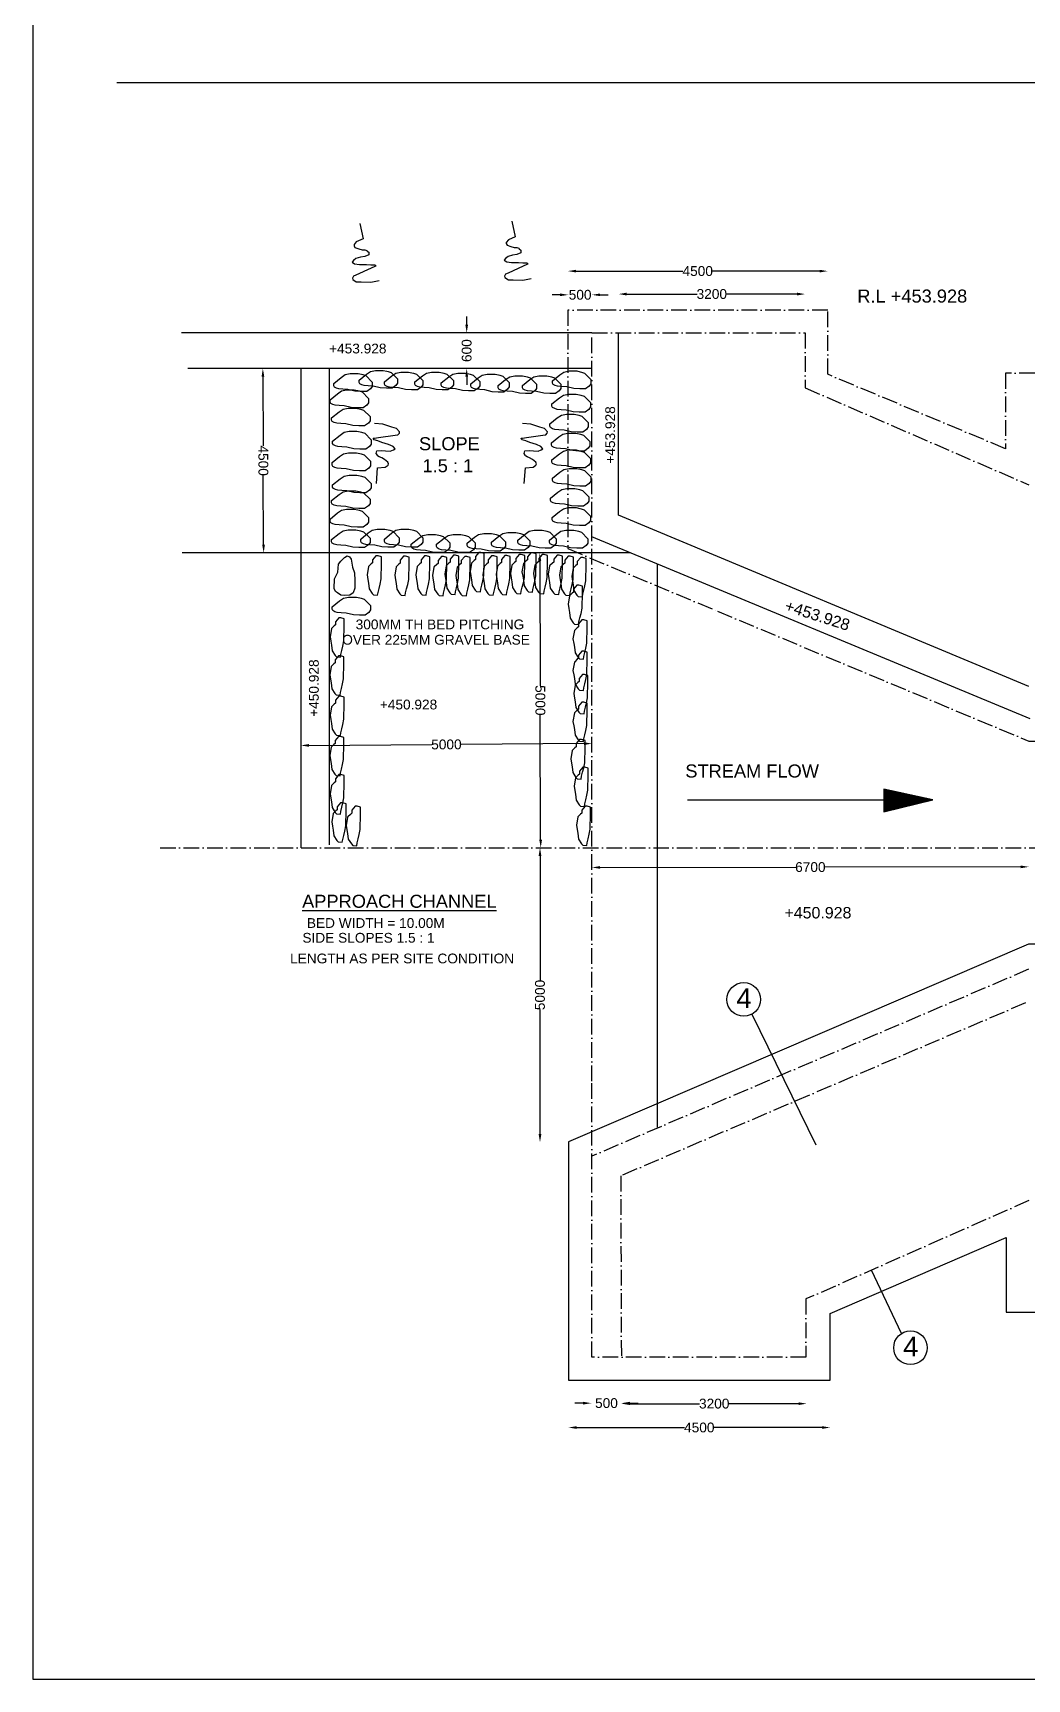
# Model space of a CAD drawing. Header units: millimetres. Extents: x 1841 to 73533, y 5611 to 49253.
# Drawn here: x 1841 to 17083, y 5611 to 30846 of the extents above; entities that cross this region are included whole.
import ezdxf

# ---------------------------------------------------------------- set-up
doc = ezdxf.new("R2010")
doc.units = ezdxf.units.MM
doc.header["$MEASUREMENT"] = 0
doc.linetypes.add('ACAD_ISO10W100', pattern=[18, 12, -3, 0, -3])
for name, color, linetype in [('DIMENSION', 7, 'Continuous'), ('DRAWING', 7, 'Continuous'), ('TEXT', 7, 'Continuous')]:
    doc.layers.add(name, color=color, linetype=linetype)
doc.styles.get("Standard").update_dxf_attribs({"font": 'arial.ttf'})
doc.dimstyles.get("Standard").update_dxf_attribs({"dimtxt": 150, "dimasz": 125, "dimexe": 0.18, "dimexo": 0.0625, "dimgap": 0.09, "dimtad": 0, "dimdec": 0, "dimzin": 0, "dimdsep": 46, "dimtxsty": 'Standard', "dimcen": 0.09, "dimse1": 1, "dimse2": 1, "dimadec": 0, "dimazin": 0, "dimtfac": 1, "dimtdec": 0, "dimtofl": 0, "dimtmove": 0, "dimatfit": 3, "dimfxl": 1, "dimtolj": 1, "dimtzin": 0, "dimarcsym": 0})

# ---------------------------------------------------------------- blocks, each defined once
blk = doc.blocks.new('*D46')
at = {"layer": 'Defpoints', "color": 0, "transparency": 16777216}
for p in [(5366, 25702), (5368, 25702), (5379, 22876)]:
    blk.add_point(p, dxfattribs=at)
at = {"layer": 'DIMENSION', "color": 0, "lineweight": -2, "transparency": 16777216}
for p, q in [((5367, 25577), (5371, 24516)), ((5377, 23001), (5373, 24062))]:
    blk.add_line(p, q, dxfattribs=at)
at = {"layer": 'DIMENSION', "color": 0, "transparency": 16777216}
for points in [[(5388, 25577), (5346, 25577), (5366, 25702)], [(5398, 23001), (5356, 23001), (5378, 22876)]]:
    blk.add_solid(points, dxfattribs=at)
at = {"layer": 'DIMENSION', "color": 0, "transparency": 16777216, "insert": (5372, 24289), "char_height": 150, "attachment_point": 5, "rotation": 270.2302}
blk.add_mtext('\\A1;4500', dxfattribs=at)
blk = doc.blocks.new('*D47')
at = {"layer": 'Defpoints', "color": 0, "transparency": 16777216}
for p in [(8468, 26249), (8491, 26249), (8468, 25702)]:
    blk.add_point(p, dxfattribs=at)
at = {"layer": 'DIMENSION', "color": 0, "lineweight": -2, "transparency": 16777216}
for p, q in [((8491, 26374), (8491, 26499)), ((8491, 25577), (8491, 25452))]:
    blk.add_line(p, q, dxfattribs=at)
at = {"layer": 'DIMENSION', "color": 0, "transparency": 16777216}
for points in [[(8470, 26374), (8512, 26374), (8491, 26249)], [(8470, 25577), (8512, 25577), (8491, 25702)]]:
    blk.add_solid(points, dxfattribs=at)
at = {"layer": 'DIMENSION', "color": 0, "transparency": 16777216, "insert": (8491, 25976), "char_height": 150, "attachment_point": 5, "rotation": 90}
blk.add_mtext('\\A1;600', dxfattribs=at)
blk = doc.blocks.new('*D48')
at = {"layer": 'Defpoints', "color": 0, "transparency": 16777216}
for p in [(10049, 26831), (10049, 26249), (10412, 26249)]:
    blk.add_point(p, dxfattribs=at)
at = {"layer": 'DIMENSION', "color": 0, "lineweight": -2, "transparency": 16777216}
for p, q in [((9924, 26831), (9799, 26831)), ((10537, 26831), (10662, 26831))]:
    blk.add_line(p, q, dxfattribs=at)
at = {"layer": 'DIMENSION', "color": 0, "transparency": 16777216}
for points in [[(9924, 26852), (9924, 26811), (10049, 26831)], [(10537, 26852), (10537, 26811), (10412, 26831)]]:
    blk.add_solid(points, dxfattribs=at)
at = {"layer": 'DIMENSION', "color": 0, "transparency": 16777216, "insert": (10230, 26831), "char_height": 150, "attachment_point": 5}
blk.add_mtext('\\A1;500', dxfattribs=at)
blk = doc.blocks.new('*D49')
at = {"layer": 'Defpoints', "color": 0, "transparency": 16777216}
for p in [(13680, 26843), (10819, 26249), (13680, 26249)]:
    blk.add_point(p, dxfattribs=at)
at = {"layer": 'DIMENSION', "color": 0, "lineweight": -2, "transparency": 16777216}
for p, q in [((10944, 26843), (12025, 26843)), ((13555, 26843), (12473, 26843))]:
    blk.add_line(p, q, dxfattribs=at)
at = {"layer": 'DIMENSION', "color": 0, "transparency": 16777216}
for points in [[(10944, 26864), (10944, 26822), (10819, 26843)], [(13555, 26864), (13555, 26822), (13680, 26843)]]:
    blk.add_solid(points, dxfattribs=at)
at = {"layer": 'DIMENSION', "color": 0, "transparency": 16777216, "insert": (12249, 26843), "char_height": 150, "attachment_point": 5}
blk.add_mtext('\\A1;3200', dxfattribs=at)
blk = doc.blocks.new('*D50')
at = {"layer": 'Defpoints', "color": 0, "transparency": 16777216}
for p in [(14026, 27195), (10041, 26595), (14026, 26595)]:
    blk.add_point(p, dxfattribs=at)
at = {"layer": 'DIMENSION', "color": 0, "lineweight": -2, "transparency": 16777216}
for p, q in [((10166, 27195), (11806, 27195)), ((13901, 27195), (12260, 27195))]:
    blk.add_line(p, q, dxfattribs=at)
at = {"layer": 'DIMENSION', "color": 0, "transparency": 16777216}
for points in [[(10166, 27215), (10166, 27174), (10041, 27195)], [(13901, 27215), (13901, 27174), (14026, 27195)]]:
    blk.add_solid(points, dxfattribs=at)
at = {"layer": 'DIMENSION', "color": 0, "transparency": 16777216, "insert": (12033, 27195), "char_height": 150, "attachment_point": 5}
blk.add_mtext('\\A1;4500', dxfattribs=at)
blk = doc.blocks.new('*D51')
at = {"layer": 'Defpoints', "color": 0, "transparency": 16777216}
for p in [(5948, 19963), (10412, 19992), (10412, 19952)]:
    blk.add_point(p, dxfattribs=at)
at = {"layer": 'DIMENSION', "color": 0, "lineweight": -2, "transparency": 16777216}
for p, q in [((6073, 19924), (7956, 19936)), ((10287, 19951), (8404, 19939))]:
    blk.add_line(p, q, dxfattribs=at)
at = {"layer": 'DIMENSION', "color": 0, "transparency": 16777216}
for points in [[(6073, 19945), (6073, 19903), (5948, 19923)], [(10287, 19972), (10287, 19930), (10412, 19952)]]:
    blk.add_solid(points, dxfattribs=at)
at = {"layer": 'DIMENSION', "color": 0, "transparency": 16777216, "insert": (8180, 19938), "char_height": 150, "attachment_point": 5, "rotation": 0.3695}
blk.add_mtext('\\A1;5000', dxfattribs=at)
blk = doc.blocks.new('*D52')
at = {"layer": 'Defpoints', "color": 0, "transparency": 16777216}
for p in [(9602, 22876), (9612, 22876), (9615, 18354)]:
    blk.add_point(p, dxfattribs=at)
at = {"layer": 'DIMENSION', "color": 0, "lineweight": -2, "transparency": 16777216}
for p, q in [((9613, 22751), (9618, 20839)), ((9625, 18479), (9620, 20391))]:
    blk.add_line(p, q, dxfattribs=at)
at = {"layer": 'DIMENSION', "color": 0, "transparency": 16777216}
for points in [[(9634, 22751), (9592, 22751), (9612, 22876)], [(9646, 18479), (9604, 18479), (9626, 18354)]]:
    blk.add_solid(points, dxfattribs=at)
at = {"layer": 'DIMENSION', "color": 0, "transparency": 16777216, "insert": (9619, 20615), "char_height": 150, "attachment_point": 5, "rotation": 270.1684}
blk.add_mtext('\\A1;5000', dxfattribs=at)
blk = doc.blocks.new('*D53')
at = {"layer": 'Defpoints', "color": 0, "transparency": 16777216}
for p in [(9626, 18354), (9615, 13841), (9626, 13841)]:
    blk.add_point(p, dxfattribs=at)
at = {"layer": 'DIMENSION', "color": 0, "lineweight": -2, "transparency": 16777216}
for p, q in [((9615, 18229), (9615, 16322)), ((9615, 13966), (9615, 15874))]:
    blk.add_line(p, q, dxfattribs=at)
at = {"layer": 'DIMENSION', "color": 0, "transparency": 16777216}
for points in [[(9594, 18229), (9636, 18229), (9615, 18354)], [(9594, 13966), (9636, 13966), (9615, 13841)]]:
    blk.add_solid(points, dxfattribs=at)
at = {"layer": 'DIMENSION', "color": 0, "transparency": 16777216, "insert": (9615, 16098), "char_height": 150, "attachment_point": 5, "rotation": 90}
blk.add_mtext('\\A1;5000', dxfattribs=at)
blk = doc.blocks.new('*D54')
at = {"layer": 'Defpoints', "color": 0, "transparency": 16777216}
for p in [(10412, 18053), (17108, 18062), (17108, 18062)]:
    blk.add_point(p, dxfattribs=at)
at = {"layer": 'DIMENSION', "color": 0, "lineweight": -2, "transparency": 16777216}
for p, q in [((10537, 18053), (13536, 18057)), ((16983, 18062), (13984, 18058))]:
    blk.add_line(p, q, dxfattribs=at)
at = {"layer": 'DIMENSION', "color": 0, "transparency": 16777216}
for points in [[(10537, 18074), (10537, 18032), (10412, 18053)], [(16983, 18083), (16983, 18041), (17108, 18062)]]:
    blk.add_solid(points, dxfattribs=at)
at = {"layer": 'DIMENSION', "color": 0, "transparency": 16777216, "insert": (13760, 18058), "char_height": 150, "attachment_point": 5, "rotation": 0.0779}
blk.add_mtext('\\A1;6700', dxfattribs=at)
blk = doc.blocks.new('*D55')
at = {"layer": 'Defpoints', "color": 0, "transparency": 16777216}
for p in [(10401, 9841), (10868, 9841), (10868, 9841)]:
    blk.add_point(p, dxfattribs=at)
at = {"layer": 'DIMENSION', "color": 0, "lineweight": -2, "transparency": 16777216}
for p, q in [((10276, 9841), (10151, 9841)), ((10993, 9841), (11118, 9841))]:
    blk.add_line(p, q, dxfattribs=at)
at = {"layer": 'DIMENSION', "color": 0, "transparency": 16777216}
for points in [[(10276, 9862), (10276, 9820), (10401, 9841)], [(10993, 9862), (10993, 9820), (10868, 9841)]]:
    blk.add_solid(points, dxfattribs=at)
at = {"layer": 'DIMENSION', "color": 0, "transparency": 16777216, "insert": (10634, 9841), "char_height": 150, "attachment_point": 5}
blk.add_mtext('\\A1;500', dxfattribs=at)
blk = doc.blocks.new('*D56')
at = {"layer": 'Defpoints', "color": 0, "transparency": 16777216}
for p in [(10868, 9841), (13704, 9841), (13704, 9833)]:
    blk.add_point(p, dxfattribs=at)
at = {"layer": 'DIMENSION', "color": 0, "lineweight": -2, "transparency": 16777216}
for p, q in [((10993, 9833), (12062, 9833)), ((13579, 9833), (12510, 9833))]:
    blk.add_line(p, q, dxfattribs=at)
at = {"layer": 'DIMENSION', "color": 0, "transparency": 16777216}
for points in [[(10993, 9854), (10993, 9812), (10868, 9833)], [(13579, 9854), (13579, 9812), (13704, 9833)]]:
    blk.add_solid(points, dxfattribs=at)
at = {"layer": 'DIMENSION', "color": 0, "transparency": 16777216, "insert": (12286, 9833), "char_height": 150, "attachment_point": 5}
blk.add_mtext('\\A1;3200', dxfattribs=at)
blk = doc.blocks.new('*D57')
at = {"layer": 'Defpoints', "color": 0, "transparency": 16777216}
for p in [(10051, 10193), (14063, 10193), (14063, 9467)]:
    blk.add_point(p, dxfattribs=at)
at = {"layer": 'DIMENSION', "color": 0, "lineweight": -2, "transparency": 16777216}
for p, q in [((10176, 9467), (11830, 9467)), ((13938, 9467), (12284, 9467))]:
    blk.add_line(p, q, dxfattribs=at)
at = {"layer": 'DIMENSION', "color": 0, "transparency": 16777216}
for points in [[(10176, 9488), (10176, 9447), (10051, 9467)], [(13938, 9488), (13938, 9447), (14063, 9467)]]:
    blk.add_solid(points, dxfattribs=at)
at = {"layer": 'DIMENSION', "color": 0, "transparency": 16777216, "insert": (12057, 9467), "char_height": 150, "attachment_point": 5}
blk.add_mtext('\\A1;4500', dxfattribs=at)

msp = doc.modelspace()

# ---------------------------------------------------------------- hatches: boundary and pattern name
at = {"layer": 'DIMENSION'}
h = msp.add_hatch(dxfattribs=at)
h.set_pattern_fill('ANSI32', color=256, scale=50, style=0)
h.paths.add_polyline_path([(14888.7, 19254.1), (14888.7, 19089), (15635.3, 19089)])
h.paths.add_polyline_path([(15635.3, 19089), (14888.7, 19089), (14888.7, 18905.7)])

# ---------------------------------------------------------------- linework, layer by layer
for points in [[(11878, 19089), (15635.3, 19089), (14888.7, 19254.1), (14888.7, 18905.7), (15635.3, 19089)], [(12861.1, 15802.6), (13845.6, 13799)], [(15158.2, 10908.2), (14695.6, 11880.7)]]:
    msp.add_lwpolyline(points, dxfattribs=at)
at = {"layer": 'DRAWING'}
for points in [[(73528.3, 49252.7), (1840.7, 49252.7), (1840.7, 5611.2), (73528.3, 5611.2)], [(6452.6, 25473.3), (6566.3, 25566.3), (6628.4, 25607.6), (6705.9, 25623.1), (6752.5, 25623.1), (6788.7, 25623.1), (6824.9, 25623.1), (6876.6, 25612.8), (6897.2, 25607.6), (6943.8, 25592.1), (7042, 25494), (7042, 25426.8), (7016.1, 25390.7), (6959.3, 25349.4), (6871.4, 25349.4), (6778.3, 25354.5), (6669.8, 25380.4), (6592.2, 25385.5), (6530.2, 25390.7), (6494, 25401), (6462.9, 25416.5), (6452.6, 25437.2)], [(6840.6, 25521.8), (6954.3, 25614.7), (7016.3, 25656), (7093.9, 25671.5), (7140.4, 25671.5), (7176.6, 25671.5), (7212.8, 25671.5), (7264.5, 25661.2), (7285.2, 25656), (7331.7, 25640.5), (7429.9, 25542.4), (7429.9, 25475.3), (7404.1, 25439.1), (7347.2, 25397.8), (7259.3, 25397.8), (7166.3, 25403), (7057.7, 25428.8), (6980.2, 25434), (6918.1, 25439.1), (6881.9, 25449.5), (6850.9, 25465), (6840.6, 25485.6)], [(7228.5, 25497.5), (7342.3, 25590.5), (7404.3, 25631.8), (7481.8, 25647.3), (7528.4, 25647.3), (7564.6, 25647.3), (7600.8, 25647.3), (7652.5, 25637), (7673.1, 25631.8), (7719.7, 25616.3), (7817.9, 25518.2), (7817.9, 25451.1), (7792, 25414.9), (7735.2, 25373.6), (7647.3, 25373.6), (7554.2, 25378.8), (7445.7, 25404.6), (7368.1, 25409.8), (7306.1, 25414.9), (7269.9, 25425.2), (7238.9, 25440.7), (7228.5, 25461.4)], [(7697.3, 25497.5), (7811, 25590.5), (7873.1, 25631.8), (7950.6, 25647.3), (7997.2, 25647.3), (8033.3, 25647.3), (8069.5, 25647.3), (8121.2, 25637), (8141.9, 25631.8), (8188.4, 25616.3), (8286.7, 25518.2), (8286.7, 25451.1), (8260.8, 25414.9), (8204, 25373.6), (8116.1, 25373.6), (8023, 25378.8), (7914.4, 25404.6), (7836.9, 25409.8), (7774.8, 25414.9), (7738.6, 25425.2), (7707.6, 25440.7), (7697.3, 25461.4)], [(8101.4, 25481.4), (8215.1, 25574.4), (8277.2, 25615.7), (8354.7, 25631.2), (8401.3, 25631.2), (8437.5, 25631.2), (8473.6, 25631.2), (8525.3, 25620.8), (8546, 25615.7), (8592.6, 25600.2), (8690.8, 25502.1), (8690.8, 25434.9), (8664.9, 25398.8), (8608.1, 25357.5), (8520.2, 25357.5), (8427.1, 25362.6), (8318.5, 25388.4), (8241, 25393.6), (8179, 25398.8), (8142.8, 25409.1), (8111.7, 25424.6), (8101.4, 25445.3)], [(8554, 25465.3), (8667.8, 25558.2), (8729.8, 25599.5), (8807.3, 25615), (8853.9, 25615), (8890.1, 25615), (8926.3, 25615), (8978, 25604.7), (8998.6, 25599.5), (9045.2, 25584), (9143.4, 25485.9), (9143.4, 25418.8), (9117.5, 25382.6), (9060.7, 25341.3), (8972.8, 25341.3), (8879.7, 25346.5), (8771.2, 25372.3), (8693.6, 25377.5), (8631.6, 25382.6), (8595.4, 25393), (8564.4, 25408.4), (8554, 25429.1)], [(8974.3, 25441), (9088, 25534), (9150.1, 25575.3), (9227.6, 25590.8), (9274.2, 25590.8), (9310.4, 25590.8), (9346.5, 25590.8), (9398.2, 25580.5), (9418.9, 25575.3), (9465.5, 25559.8), (9563.7, 25461.7), (9563.7, 25394.6), (9537.8, 25358.4), (9481, 25317.1), (9393.1, 25317.1), (9300, 25322.3), (9191.4, 25348.1), (9113.9, 25353.2), (9051.8, 25358.4), (9015.7, 25368.7), (8984.6, 25384.2), (8974.3, 25404.9)], [(9346.1, 25441), (9459.8, 25534), (9521.9, 25575.3), (9599.4, 25590.8), (9645.9, 25590.8), (9682.1, 25590.8), (9718.3, 25590.8), (9770, 25580.5), (9790.7, 25575.3), (9837.2, 25559.8), (9935.5, 25461.7), (9935.5, 25394.6), (9909.6, 25358.4), (9852.7, 25317.1), (9764.9, 25317.1), (9671.8, 25322.3), (9563.2, 25348.1), (9485.7, 25353.2), (9423.6, 25358.4), (9387.4, 25368.7), (9356.4, 25384.2), (9346.1, 25404.9)], [(9806.8, 25513.7), (9920.5, 25606.6), (9982.6, 25648), (10060.1, 25663.5), (10106.6, 25663.5), (10142.8, 25663.5), (10179, 25663.5), (10230.7, 25653.1), (10251.4, 25648), (10297.9, 25632.5), (10396.2, 25534.4), (10396.2, 25467.2), (10370.3, 25431.1), (10313.4, 25389.8), (10225.6, 25389.8), (10132.5, 25394.9), (10023.9, 25420.7), (9946.4, 25425.9), (9884.3, 25431.1), (9848.1, 25441.4), (9817.1, 25456.9), (9806.8, 25477.5)], [(6396, 25223.1), (6509.8, 25316), (6571.8, 25357.3), (6649.4, 25372.8), (6695.9, 25372.8), (6732.1, 25372.8), (6768.3, 25372.8), (6820, 25362.5), (6840.7, 25357.3), (6887.2, 25341.8), (6985.4, 25243.7), (6985.4, 25176.6), (6959.6, 25140.4), (6902.7, 25099.1), (6814.8, 25099.1), (6721.7, 25104.3), (6613.2, 25130.1), (6535.6, 25135.3), (6473.6, 25140.4), (6437.4, 25150.8), (6406.4, 25166.2), (6396, 25186.9)], [(9798.7, 25158.5), (9912.4, 25251.4), (9974.5, 25292.7), (10052, 25308.2), (10098.6, 25308.2), (10134.7, 25308.2), (10170.9, 25308.2), (10222.6, 25297.9), (10243.3, 25292.7), (10289.8, 25277.2), (10388.1, 25179.1), (10388.1, 25112), (10362.2, 25075.8), (10305.4, 25034.5), (10217.5, 25034.5), (10124.4, 25039.7), (10015.8, 25065.5), (9938.3, 25070.7), (9876.2, 25075.8), (9840.1, 25086.2), (9809, 25101.7), (9798.7, 25122.3)], [(6420, 24944.7), (6533.8, 25037.6), (6595.8, 25078.9), (6673.4, 25094.4), (6719.9, 25094.4), (6756.1, 25094.4), (6792.3, 25094.4), (6844, 25084.1), (6864.7, 25078.9), (6911.2, 25063.4), (7009.4, 24965.3), (7009.4, 24898.2), (6983.6, 24862), (6926.7, 24820.7), (6838.8, 24820.7), (6745.8, 24825.9), (6637.2, 24851.7), (6559.6, 24856.9), (6497.6, 24862), (6461.4, 24872.4), (6430.4, 24887.8), (6420, 24908.5)], [(9766.4, 24851.7), (9880.1, 24944.6), (9942.1, 24986), (10019.7, 25001.4), (10066.2, 25001.4), (10102.4, 25001.4), (10138.6, 25001.4), (10190.3, 24991.1), (10211, 24986), (10257.5, 24970.5), (10355.8, 24872.3), (10355.8, 24805.2), (10329.9, 24769.1), (10273, 24727.7), (10185.1, 24727.7), (10092.1, 24732.9), (9983.5, 24758.7), (9906, 24763.9), (9843.9, 24769.1), (9807.7, 24779.4), (9776.7, 24794.9), (9766.4, 24815.5)], [(6436.2, 24589.4), (6550, 24682.4), (6612, 24723.7), (6689.5, 24739.2), (6736.1, 24739.2), (6772.3, 24739.2), (6808.5, 24739.2), (6860.2, 24728.9), (6880.8, 24723.7), (6927.4, 24708.2), (7025.6, 24610.1), (7025.6, 24542.9), (6999.7, 24506.8), (6942.9, 24465.5), (6855, 24465.5), (6761.9, 24470.6), (6653.4, 24496.5), (6575.8, 24501.6), (6513.8, 24506.8), (6477.6, 24517.1), (6446.6, 24532.6), (6436.2, 24553.3)], [(9790.6, 24561), (9904.4, 24654), (9966.4, 24695.3), (10043.9, 24710.8), (10090.5, 24710.8), (10126.7, 24710.8), (10162.9, 24710.8), (10214.6, 24700.5), (10235.2, 24695.3), (10281.8, 24679.8), (10380, 24581.7), (10380, 24514.6), (10354.1, 24478.4), (10297.3, 24437.1), (10209.4, 24437.1), (10116.3, 24442.3), (10007.8, 24468.1), (9930.2, 24473.3), (9868.2, 24478.4), (9832, 24488.7), (9801, 24504.2), (9790.6, 24524.9)], [(6428.1, 24258.4), (6541.9, 24351.4), (6603.9, 24392.7), (6681.5, 24408.2), (6728, 24408.2), (6764.2, 24408.2), (6800.4, 24408.2), (6852.1, 24397.9), (6872.8, 24392.7), (6919.3, 24377.2), (7017.5, 24279.1), (7017.5, 24211.9), (6991.7, 24175.8), (6934.8, 24134.5), (6846.9, 24134.5), (6753.8, 24139.6), (6645.3, 24165.5), (6567.7, 24170.6), (6505.7, 24175.8), (6469.5, 24186.1), (6438.5, 24201.6), (6428.1, 24222.3)], [(9798.7, 24302.7), (9912.4, 24395.7), (9974.5, 24437), (10052, 24452.5), (10098.6, 24452.5), (10134.7, 24452.5), (10170.9, 24452.5), (10222.6, 24442.1), (10243.3, 24437), (10289.8, 24421.5), (10388.1, 24323.4), (10388.1, 24256.2), (10362.2, 24220.1), (10305.4, 24178.8), (10217.5, 24178.8), (10124.4, 24183.9), (10015.8, 24209.7), (9938.3, 24214.9), (9876.2, 24220.1), (9840.1, 24230.4), (9809, 24245.9), (9798.7, 24266.6)], [(6436.2, 23919.3), (6550, 24012.3), (6612, 24053.6), (6689.5, 24069.1), (6736.1, 24069.1), (6772.3, 24069.1), (6808.5, 24069.1), (6860.2, 24058.8), (6880.8, 24053.6), (6927.4, 24038.1), (7025.6, 23940), (7025.6, 23872.9), (6999.7, 23836.7), (6942.9, 23795.4), (6855, 23795.4), (6761.9, 23800.6), (6653.4, 23826.4), (6575.8, 23831.6), (6513.8, 23836.7), (6477.6, 23847), (6446.6, 23862.5), (6436.2, 23883.2)], [(9806.8, 24020.1), (9920.5, 24113.1), (9982.6, 24154.4), (10060.1, 24169.9), (10106.6, 24169.9), (10142.8, 24169.9), (10179, 24169.9), (10230.7, 24159.6), (10251.4, 24154.4), (10297.9, 24138.9), (10396.2, 24040.8), (10396.2, 23973.7), (10370.3, 23937.5), (10313.4, 23896.2), (10225.6, 23896.2), (10132.5, 23901.4), (10023.9, 23927.2), (9946.4, 23932.3), (9884.3, 23937.5), (9848.1, 23947.8), (9817.1, 23963.3), (9806.8, 23984)], [(6420, 23677.1), (6533.8, 23770.1), (6595.8, 23811.4), (6673.4, 23826.9), (6719.9, 23826.9), (6756.1, 23826.9), (6792.3, 23826.9), (6844, 23816.6), (6864.7, 23811.4), (6911.2, 23795.9), (7009.4, 23697.8), (7009.4, 23630.7), (6983.6, 23594.5), (6926.7, 23553.2), (6838.8, 23553.2), (6745.8, 23558.4), (6637.2, 23584.2), (6559.6, 23589.4), (6497.6, 23594.5), (6461.4, 23604.8), (6430.4, 23620.3), (6420, 23641)], [(9774.4, 23713.4), (9888.2, 23806.3), (9950.2, 23847.6), (10027.8, 23863.1), (10074.3, 23863.1), (10110.5, 23863.1), (10146.7, 23863.1), (10198.4, 23852.8), (10219.1, 23847.6), (10265.6, 23832.1), (10363.8, 23734), (10363.8, 23666.9), (10338, 23630.7), (10281.1, 23589.4), (10193.2, 23589.4), (10100.2, 23594.6), (9991.6, 23620.4), (9914, 23625.6), (9852, 23630.7), (9815.8, 23641.1), (9784.8, 23656.5), (9774.4, 23677.2)], [(6395.8, 23394.6), (6509.5, 23487.5), (6571.6, 23528.9), (6649.1, 23544.3), (6695.7, 23544.3), (6731.9, 23544.3), (6768, 23544.3), (6819.7, 23534), (6840.4, 23528.9), (6887, 23513.4), (6985.2, 23415.2), (6985.2, 23348.1), (6959.3, 23312), (6902.5, 23270.6), (6814.6, 23270.6), (6721.5, 23275.8), (6612.9, 23301.6), (6535.4, 23306.8), (6473.4, 23312), (6437.2, 23322.3), (6406.1, 23337.8), (6395.8, 23358.4)], [(9799.5, 23418.7), (9913.3, 23511.7), (9975.3, 23553), (10052.8, 23568.5), (10099.4, 23568.5), (10135.6, 23568.5), (10171.8, 23568.5), (10223.5, 23558.2), (10244.1, 23553), (10290.7, 23537.5), (10388.9, 23439.4), (10388.9, 23372.3), (10363, 23336.1), (10306.2, 23294.8), (10218.3, 23294.8), (10125.2, 23300), (10016.7, 23325.8), (9939.1, 23331), (9877.1, 23336.1), (9840.9, 23346.4), (9809.9, 23361.9), (9799.5, 23382.6)], [(6420, 23079.7), (6533.8, 23172.7), (6595.8, 23214), (6673.4, 23229.5), (6719.9, 23229.5), (6756.1, 23229.5), (6792.3, 23229.5), (6844, 23219.2), (6864.7, 23214), (6911.2, 23198.5), (7009.4, 23100.4), (7009.4, 23033.2), (6983.6, 22997.1), (6926.7, 22955.8), (6838.8, 22955.8), (6745.8, 22960.9), (6637.2, 22986.8), (6559.6, 22991.9), (6497.6, 22997.1), (6461.4, 23007.4), (6430.4, 23022.9), (6420, 23043.6)], [(6865.6, 23087.7), (6979.4, 23180.7), (7041.4, 23222), (7119, 23237.5), (7165.5, 23237.5), (7201.7, 23237.5), (7237.9, 23237.5), (7289.6, 23227.2), (7310.2, 23222), (7356.8, 23206.5), (7455, 23108.4), (7455, 23041.3), (7429.2, 23005.1), (7372.3, 22963.8), (7284.4, 22963.8), (7191.3, 22969), (7082.8, 22994.8), (7005.2, 23000), (6943.2, 23005.1), (6907, 23015.4), (6876, 23030.9), (6865.6, 23051.6)], [(7229.3, 23087.7), (7343.1, 23180.7), (7405.1, 23222), (7482.7, 23237.5), (7529.2, 23237.5), (7565.4, 23237.5), (7601.6, 23237.5), (7653.3, 23227.2), (7673.9, 23222), (7720.5, 23206.5), (7818.7, 23108.4), (7818.7, 23041.3), (7792.9, 23005.1), (7736, 22963.8), (7648.1, 22963.8), (7555, 22969), (7446.5, 22994.8), (7368.9, 23000), (7306.9, 23005.1), (7270.7, 23015.4), (7239.7, 23030.9), (7229.3, 23051.6)], [(9274.2, 23071.6), (9387.9, 23164.6), (9449.9, 23205.9), (9527.5, 23221.4), (9574, 23221.4), (9610.2, 23221.4), (9646.4, 23221.4), (9698.1, 23211), (9718.8, 23205.9), (9765.3, 23190.4), (9863.5, 23092.3), (9863.5, 23025.1), (9837.7, 22989), (9780.8, 22947.7), (9692.9, 22947.7), (9599.9, 22952.8), (9491.3, 22978.6), (9413.7, 22983.8), (9351.7, 22989), (9315.5, 22999.3), (9284.5, 23014.8), (9274.2, 23035.4)], [(9759.1, 23071.6), (9872.8, 23164.6), (9934.9, 23205.9), (10012.4, 23221.4), (10059, 23221.4), (10095.2, 23221.4), (10131.3, 23221.4), (10183, 23211), (10203.7, 23205.9), (10250.3, 23190.4), (10348.5, 23092.3), (10348.5, 23025.1), (10322.6, 22989), (10265.8, 22947.7), (10177.9, 22947.7), (10084.8, 22952.8), (9976.2, 22978.6), (9898.7, 22983.8), (9836.6, 22989), (9800.5, 22999.3), (9769.4, 23014.8), (9759.1, 23035.4)], [(7641.5, 23007), (7755.3, 23100), (7817.3, 23141.3), (7894.9, 23156.8), (7941.4, 23156.8), (7977.6, 23156.8), (8013.8, 23156.8), (8065.5, 23146.4), (8086.1, 23141.3), (8132.7, 23125.8), (8230.9, 23027.7), (8230.9, 22960.5), (8205.1, 22924.4), (8148.2, 22883.1), (8060.3, 22883.1), (7967.2, 22888.2), (7858.7, 22914.1), (7781.1, 22919.2), (7719.1, 22924.4), (7682.9, 22934.7), (7651.9, 22950.2), (7641.5, 22970.9)], [(8029.5, 23007), (8143.2, 23100), (8205.3, 23141.3), (8282.8, 23156.8), (8329.3, 23156.8), (8365.5, 23156.8), (8401.7, 23156.8), (8453.4, 23146.4), (8474.1, 23141.3), (8520.6, 23125.8), (8618.9, 23027.7), (8618.9, 22960.5), (8593, 22924.4), (8536.1, 22883.1), (8448.3, 22883.1), (8355.2, 22888.2), (8246.6, 22914.1), (8169.1, 22919.2), (8107, 22924.4), (8070.8, 22934.7), (8039.8, 22950.2), (8029.5, 22970.9)], [(8498.3, 23023.2), (8612, 23116.1), (8674, 23157.4), (8751.6, 23172.9), (8798.1, 23172.9), (8834.3, 23172.9), (8870.5, 23172.9), (8922.2, 23162.6), (8942.9, 23157.4), (8989.4, 23141.9), (9087.6, 23043.8), (9087.6, 22976.7), (9061.8, 22940.5), (9004.9, 22899.2), (8917, 22899.2), (8824, 22904.4), (8715.4, 22930.2), (8637.8, 22935.4), (8575.8, 22940.5), (8539.6, 22950.9), (8508.6, 22966.4), (8498.3, 22987)], [(8870, 23039.3), (8983.8, 23132.3), (9045.8, 23173.6), (9123.4, 23189.1), (9169.9, 23189.1), (9206.1, 23189.1), (9242.3, 23189.1), (9294, 23178.7), (9314.7, 23173.6), (9361.2, 23158.1), (9459.4, 23060), (9459.4, 22992.8), (9433.6, 22956.7), (9376.7, 22915.4), (9288.8, 22915.4), (9195.8, 22920.5), (9087.2, 22946.3), (9009.6, 22951.5), (8947.6, 22956.7), (8911.4, 22967), (8880.4, 22982.5), (8870, 23003.2)], [(6459.2, 22330.4), (6464.3, 22475), (6516, 22578.3), (6526.4, 22702.2), (6562.6, 22748.7), (6619.4, 22805.5), (6660.8, 22831.3), (6691.8, 22815.8), (6717.7, 22779.7), (6728, 22717.7), (6738.3, 22655.7), (6769.4, 22567.9), (6774.5, 22454.3), (6774.5, 22392.3), (6774.5, 22335.5), (6748.7, 22263.2), (6697, 22227.1), (6619.4, 22221.9), (6562.6, 22227.1), (6510.9, 22263.2), (6479.8, 22283.9)], [(6986.5, 22666.1), (6965.8, 22536.9), (6976.2, 22469.8), (6986.5, 22413), (6996.8, 22325.2), (7043.4, 22252.9), (7064, 22232.3), (7126.1, 22227.1), (7131.3, 22268.4), (7146.8, 22330.4), (7162.3, 22397.5), (7177.8, 22475), (7177.8, 22557.6), (7183, 22629.9), (7183, 22717.7), (7183, 22815.8), (7131.3, 22831.3), (7100.2, 22831.3), (7048.5, 22769.3), (7048.5, 22722.9), (7027.9, 22707.4), (6991.7, 22671.2)], [(7410.4, 22660.9), (7389.8, 22531.8), (7400.1, 22464.6), (7410.4, 22407.8), (7420.8, 22320), (7467.3, 22247.7), (7488, 22227.1), (7550, 22221.9), (7555.2, 22263.2), (7570.7, 22325.2), (7586.2, 22392.3), (7601.7, 22469.8), (7601.7, 22552.4), (7606.9, 22624.7), (7606.9, 22712.5), (7606.9, 22810.6), (7555.2, 22826.1), (7524.2, 22826.1), (7472.5, 22764.2), (7472.5, 22717.7), (7451.8, 22702.2), (7415.6, 22666.1)], [(7731, 22666.1), (7710.3, 22536.9), (7720.6, 22469.8), (7731, 22413), (7741.3, 22325.2), (7787.8, 22252.9), (7808.5, 22232.3), (7870.6, 22227.1), (7875.7, 22268.4), (7891.2, 22330.4), (7906.8, 22397.5), (7922.3, 22475), (7922.3, 22557.6), (7927.4, 22629.9), (7927.4, 22717.7), (7927.4, 22815.8), (7875.7, 22831.3), (7844.7, 22831.3), (7793, 22769.3), (7793, 22722.9), (7772.3, 22707.4), (7736.1, 22671.2)], [(7989.5, 22655.7), (7968.8, 22526.6), (7979.1, 22459.5), (7989.5, 22402.7), (7999.8, 22314.9), (8046.3, 22242.6), (8067, 22221.9), (8129.1, 22216.8), (8134.2, 22258.1), (8149.7, 22320), (8165.3, 22387.2), (8180.8, 22464.6), (8180.8, 22547.3), (8185.9, 22619.6), (8185.9, 22707.4), (8185.9, 22805.5), (8134.2, 22821), (8103.2, 22821), (8051.5, 22759), (8051.5, 22712.5), (8030.8, 22697), (7994.6, 22660.9)], [(8175.6, 22676.4), (8154.9, 22547.3), (8165.3, 22480.1), (8175.6, 22423.3), (8185.9, 22335.5), (8232.5, 22263.2), (8253.2, 22242.6), (8315.2, 22237.4), (8320.4, 22278.7), (8335.9, 22340.7), (8351.4, 22407.8), (8366.9, 22485.3), (8366.9, 22567.9), (8372.1, 22640.2), (8372.1, 22728), (8372.1, 22826.1), (8320.4, 22841.6), (8289.3, 22841.6), (8237.6, 22779.7), (8237.6, 22733.2), (8217, 22717.7), (8180.8, 22681.5)], [(8346.2, 22655.7), (8325.5, 22526.6), (8335.9, 22459.5), (8346.2, 22402.7), (8356.6, 22314.9), (8403.1, 22242.6), (8423.8, 22221.9), (8485.8, 22216.8), (8491, 22258.1), (8506.5, 22320), (8522, 22387.2), (8537.5, 22464.6), (8537.5, 22547.3), (8542.7, 22619.6), (8542.7, 22707.4), (8542.7, 22805.5), (8491, 22821), (8460, 22821), (8408.3, 22759), (8408.3, 22712.5), (8387.6, 22697), (8351.4, 22660.9)], [(8563.4, 22717.7), (8542.7, 22588.6), (8553, 22521.5), (8563.4, 22464.6), (8573.7, 22376.9), (8620.2, 22304.6), (8640.9, 22283.9), (8702.9, 22278.7), (8708.1, 22320), (8723.6, 22382), (8739.1, 22449.2), (8754.6, 22526.6), (8754.6, 22609.2), (8759.8, 22681.5), (8759.8, 22769.3), (8759.8, 22867.5), (8708.1, 22882.9), (8677.1, 22882.9), (8625.4, 22821), (8625.4, 22774.5), (8604.7, 22759), (8568.5, 22722.9)], [(8759.8, 22666.1), (8739.1, 22536.9), (8749.5, 22469.8), (8759.8, 22413), (8770.2, 22325.2), (8816.7, 22252.9), (8837.4, 22232.3), (8899.4, 22227.1), (8904.6, 22268.4), (8920.1, 22330.4), (8935.6, 22397.5), (8951.1, 22475), (8951.1, 22557.6), (8956.3, 22629.9), (8956.3, 22717.7), (8956.3, 22815.8), (8904.6, 22831.3), (8873.6, 22831.3), (8821.9, 22769.3), (8821.9, 22722.9), (8801.2, 22707.4), (8765, 22671.2)], [(8961.4, 22671.2), (8940.8, 22542.1), (8951.1, 22475), (8961.4, 22418.2), (8971.8, 22330.4), (9018.3, 22258.1), (9039, 22237.4), (9101, 22232.3), (9106.2, 22273.6), (9121.7, 22335.5), (9137.2, 22402.7), (9152.7, 22480.1), (9152.7, 22562.8), (9157.9, 22635.1), (9157.9, 22722.9), (9157.9, 22821), (9106.2, 22836.5), (9075.2, 22836.5), (9023.5, 22774.5), (9023.5, 22728), (9002.8, 22712.5), (8966.6, 22676.4)], [(9183.8, 22686.7), (9163.1, 22557.6), (9173.4, 22490.5), (9183.8, 22433.7), (9194.1, 22345.9), (9240.6, 22273.6), (9261.3, 22252.9), (9323.3, 22247.7), (9328.5, 22289.1), (9344, 22351), (9359.5, 22418.2), (9375, 22495.6), (9375, 22578.3), (9380.2, 22650.6), (9380.2, 22738.4), (9380.2, 22836.5), (9328.5, 22852), (9297.5, 22852), (9245.8, 22790), (9245.8, 22743.5), (9225.1, 22728), (9188.9, 22691.9)], [(9359.5, 22712.5), (9338.9, 22583.4), (9349.2, 22516.3), (9359.5, 22459.5), (9369.9, 22371.7), (9416.4, 22299.4), (9437.1, 22278.7), (9499.1, 22273.6), (9504.3, 22314.9), (9519.8, 22376.9), (9535.3, 22444), (9550.8, 22521.5), (9550.8, 22604.1), (9556, 22676.4), (9556, 22764.2), (9556, 22862.3), (9504.3, 22877.8), (9473.3, 22877.8), (9421.6, 22815.8), (9421.6, 22769.3), (9400.9, 22753.8), (9364.7, 22717.7)], [(9535.3, 22686.7), (9514.6, 22557.6), (9525, 22490.5), (9535.3, 22433.7), (9545.7, 22345.9), (9592.2, 22273.6), (9612.9, 22252.9), (9674.9, 22247.7), (9680.1, 22289.1), (9695.6, 22351), (9711.1, 22418.2), (9726.6, 22495.6), (9726.6, 22578.3), (9731.8, 22650.6), (9731.8, 22738.4), (9731.8, 22836.5), (9680.1, 22852), (9649.1, 22852), (9597.4, 22790), (9597.4, 22743.5), (9576.7, 22728), (9540.5, 22691.9)], [(9762.8, 22676.4), (9742.1, 22547.3), (9752.5, 22480.1), (9762.8, 22423.3), (9773.1, 22335.5), (9819.7, 22263.2), (9840.3, 22242.6), (9902.4, 22237.4), (9907.6, 22278.7), (9923.1, 22340.7), (9938.6, 22407.8), (9954.1, 22485.3), (9954.1, 22567.9), (9959.3, 22640.2), (9959.3, 22728), (9959.3, 22826.1), (9907.6, 22841.6), (9876.5, 22841.6), (9824.8, 22779.7), (9824.8, 22733.2), (9804.2, 22717.7), (9768, 22681.5)], [(9933.4, 22660.9), (9912.7, 22531.8), (9923.1, 22464.6), (9933.4, 22407.8), (9943.7, 22320), (9990.3, 22247.7), (10011, 22227.1), (10073, 22221.9), (10078.2, 22263.2), (10093.7, 22325.2), (10109.2, 22392.3), (10124.7, 22469.8), (10124.7, 22552.4), (10129.9, 22624.7), (10129.9, 22712.5), (10129.9, 22810.6), (10078.2, 22826.1), (10047.1, 22826.1), (9995.4, 22764.2), (9995.4, 22717.7), (9974.8, 22702.2), (9938.6, 22666.1)], [(10124.7, 22640.2), (10104, 22511.1), (10114.4, 22444), (10124.7, 22387.2), (10135, 22299.4), (10181.6, 22227.1), (10202.2, 22206.4), (10264.3, 22201.3), (10269.5, 22242.6), (10285, 22304.6), (10300.5, 22371.7), (10316, 22449.2), (10316, 22531.8), (10321.2, 22604.1), (10321.2, 22691.9), (10321.2, 22790), (10269.5, 22805.5), (10238.4, 22805.5), (10186.7, 22743.5), (10186.7, 22697), (10166.1, 22681.5), (10129.9, 22645.4)], [(10067.8, 22216.8), (10047.1, 22087.7), (10057.5, 22020.5), (10067.8, 21963.7), (10078.2, 21875.9), (10124.7, 21803.6), (10145.4, 21783), (10207.4, 21777.8), (10212.6, 21819.1), (10228.1, 21881.1), (10243.6, 21948.2), (10259.1, 22025.7), (10259.1, 22108.3), (10264.3, 22180.6), (10264.3, 22268.4), (10264.3, 22366.5), (10212.6, 22382), (10181.6, 22382), (10129.9, 22320), (10129.9, 22273.6), (10109.2, 22258.1), (10073, 22221.9)], [(6428.1, 22046.3), (6541.9, 22139.3), (6603.9, 22180.6), (6681.5, 22196.1), (6728, 22196.1), (6764.2, 22196.1), (6800.4, 22196.1), (6852.1, 22185.8), (6872.8, 22180.6), (6919.3, 22165.1), (7017.5, 22067), (7017.5, 21999.9), (6991.7, 21963.7), (6934.8, 21922.4), (6846.9, 21922.4), (6753.8, 21927.6), (6645.3, 21953.4), (6567.7, 21958.6), (6505.7, 21963.7), (6469.5, 21974), (6438.5, 21989.5), (6428.1, 22010.2)], [(6417.8, 21715.8), (6397.1, 21586.7), (6407.5, 21519.6), (6417.8, 21462.8), (6428.1, 21375), (6474.7, 21302.7), (6495.3, 21282), (6557.4, 21276.9), (6562.6, 21318.2), (6578.1, 21380.2), (6593.6, 21447.3), (6609.1, 21524.8), (6609.1, 21607.4), (6614.3, 21679.7), (6614.3, 21767.5), (6614.3, 21865.6), (6562.6, 21881.1), (6531.5, 21881.1), (6479.8, 21819.1), (6479.8, 21772.6), (6459.2, 21757.1), (6423, 21721)], [(10141.5, 21684.3), (10120.8, 21555.2), (10131.2, 21488.1), (10141.5, 21431.3), (10151.8, 21343.5), (10198.4, 21271.2), (10219, 21250.5), (10281.1, 21245.4), (10286.3, 21286.7), (10301.8, 21348.7), (10317.3, 21415.8), (10332.8, 21493.3), (10332.8, 21575.9), (10338, 21648.2), (10338, 21736), (10338, 21834.1), (10286.3, 21849.6), (10255.2, 21849.6), (10203.5, 21787.6), (10203.5, 21741.1), (10182.9, 21725.6), (10146.7, 21689.5)], [(6412.4, 21134.2), (6391.7, 21005.1), (6402.1, 20938), (6412.4, 20881.2), (6422.7, 20793.4), (6469.3, 20721.1), (6489.9, 20700.5), (6552, 20695.3), (6557.2, 20736.6), (6572.7, 20798.6), (6588.2, 20865.7), (6603.7, 20943.2), (6603.7, 21025.8), (6608.9, 21098.1), (6608.9, 21185.9), (6608.9, 21284), (6557.2, 21299.5), (6526.1, 21299.5), (6474.4, 21237.5), (6474.4, 21191.1), (6453.8, 21175.6), (6417.6, 21139.4)], [(10141.5, 21202.1), (10120.8, 21073), (10131.1, 21005.9), (10141.5, 20949.1), (10151.8, 20861.3), (10198.4, 20789), (10219, 20768.4), (10281.1, 20763.2), (10286.2, 20804.5), (10301.8, 20866.5), (10317.3, 20933.6), (10332.8, 21011.1), (10332.8, 21093.7), (10337.9, 21166), (10337.9, 21253.8), (10337.9, 21351.9), (10286.2, 21367.4), (10255.2, 21367.4), (10203.5, 21305.4), (10203.5, 21259), (10182.8, 21243.5), (10146.7, 21207.3)], [(10152.3, 20846.7), (10131.6, 20717.6), (10141.9, 20650.5), (10152.3, 20593.7), (10162.6, 20505.9), (10209.1, 20433.6), (10229.8, 20412.9), (10291.9, 20407.8), (10297, 20449.1), (10312.5, 20511.1), (10328.1, 20578.2), (10343.6, 20655.7), (10343.6, 20738.3), (10348.7, 20810.6), (10348.7, 20898.4), (10348.7, 20996.5), (10297, 21012), (10266, 21012), (10214.3, 20950), (10214.3, 20903.5), (10193.6, 20888.1), (10157.4, 20851.9)], [(6417.8, 20515), (6397.1, 20385.9), (6407.5, 20318.7), (6417.8, 20261.9), (6428.1, 20174.1), (6474.7, 20101.8), (6495.3, 20081.2), (6557.4, 20076), (6562.6, 20117.3), (6578.1, 20179.3), (6593.6, 20246.4), (6609.1, 20323.9), (6609.1, 20406.5), (6614.3, 20478.8), (6614.3, 20566.6), (6614.3, 20664.7), (6562.6, 20680.2), (6531.5, 20680.2), (6479.8, 20618.3), (6479.8, 20571.8), (6459.2, 20556.3), (6423, 20520.1)], [(10141.5, 20421.3), (10120.8, 20292.2), (10131.1, 20225.1), (10141.5, 20168.3), (10151.8, 20080.5), (10198.4, 20008.2), (10219, 19987.5), (10281.1, 19982.4), (10286.2, 20023.7), (10301.8, 20085.6), (10317.3, 20152.8), (10332.8, 20230.2), (10332.8, 20312.9), (10337.9, 20385.2), (10337.9, 20473), (10337.9, 20571.1), (10286.2, 20586.6), (10255.2, 20586.6), (10203.5, 20524.6), (10203.5, 20478.1), (10182.8, 20462.6), (10146.7, 20426.5)], [(6412.5, 19897.5), (6391.8, 19768.4), (6402.1, 19701.3), (6412.5, 19644.5), (6422.8, 19556.7), (6469.3, 19484.4), (6490, 19463.7), (6552.1, 19458.6), (6557.2, 19499.9), (6572.7, 19561.8), (6588.2, 19629), (6603.8, 19706.4), (6603.8, 19789.1), (6608.9, 19861.4), (6608.9, 19949.2), (6608.9, 20047.3), (6557.2, 20062.8), (6526.2, 20062.8), (6474.5, 20000.8), (6474.5, 19954.3), (6453.8, 19938.8), (6417.6, 19902.7)], [(10108.8, 19847.6), (10088.1, 19718.5), (10098.4, 19651.4), (10108.8, 19594.6), (10119.1, 19506.8), (10165.6, 19434.5), (10186.3, 19413.8), (10248.4, 19408.7), (10253.5, 19450), (10269, 19511.9), (10284.6, 19579.1), (10300.1, 19656.5), (10300.1, 19739.2), (10305.2, 19811.5), (10305.2, 19899.3), (10305.2, 19997.4), (10253.5, 20012.9), (10222.5, 20012.9), (10170.8, 19950.9), (10170.8, 19904.4), (10150.1, 19888.9), (10113.9, 19852.8)], [(6417.9, 19310.5), (6397.2, 19181.4), (6407.5, 19114.3), (6417.9, 19057.5), (6428.2, 18969.7), (6474.7, 18897.4), (6495.4, 18876.7), (6557.4, 18871.6), (6562.6, 18912.9), (6578.1, 18974.9), (6593.6, 19042), (6609.1, 19119.5), (6609.1, 19202.1), (6614.3, 19274.4), (6614.3, 19362.2), (6614.3, 19460.3), (6562.6, 19475.8), (6531.6, 19475.8), (6479.9, 19413.8), (6479.9, 19367.4), (6459.2, 19351.9), (6423, 19315.7)], [(10157.3, 19427.6), (10136.6, 19298.5), (10147, 19231.3), (10157.3, 19174.5), (10167.6, 19086.7), (10214.2, 19014.4), (10234.8, 18993.8), (10296.9, 18988.6), (10302.1, 19029.9), (10317.6, 19091.9), (10333.1, 19159), (10348.6, 19236.5), (10348.6, 19319.1), (10353.8, 19391.4), (10353.8, 19479.2), (10353.8, 19577.3), (10302.1, 19592.8), (10271, 19592.8), (10219.3, 19530.9), (10219.3, 19484.4), (10198.7, 19468.9), (10162.5, 19432.7)], [(6444.8, 18879.7), (6424.1, 18750.6), (6434.5, 18683.5), (6444.8, 18626.7), (6455.2, 18538.9), (6501.7, 18466.6), (6522.4, 18445.9), (6584.4, 18440.8), (6589.6, 18482.1), (6605.1, 18544.1), (6620.6, 18611.2), (6636.1, 18688.7), (6636.1, 18771.3), (6641.3, 18843.6), (6641.3, 18931.4), (6641.3, 19029.5), (6589.6, 19045), (6558.6, 19045), (6506.9, 18983), (6506.9, 18936.5), (6486.2, 18921.1), (6450, 18884.9)], [(6665.8, 18825.9), (6645.2, 18696.8), (6655.5, 18629.7), (6665.8, 18572.8), (6676.2, 18485.1), (6722.7, 18412.8), (6743.4, 18392.1), (6805.4, 18386.9), (6810.6, 18428.2), (6826.1, 18490.2), (6841.6, 18557.4), (6857.1, 18634.8), (6857.1, 18717.4), (6862.3, 18789.7), (6862.3, 18877.5), (6862.3, 18975.7), (6810.6, 18991.1), (6779.6, 18991.1), (6727.9, 18929.2), (6727.9, 18882.7), (6707.2, 18867.2), (6671, 18831.1)], [(10195, 18829.8), (10174.3, 18700.7), (10184.7, 18633.6), (10195, 18576.8), (10205.4, 18489), (10251.9, 18416.7), (10272.6, 18396), (10334.6, 18390.9), (10339.8, 18432.2), (10355.3, 18494.2), (10370.8, 18561.3), (10386.3, 18638.8), (10386.3, 18721.4), (10391.5, 18793.7), (10391.5, 18881.5), (10391.5, 18979.6), (10339.8, 18995.1), (10308.8, 18995.1), (10257.1, 18933.1), (10257.1, 18886.6), (10236.4, 18871.2), (10200.2, 18835)]]:
    msp.add_lwpolyline(points, close=True, dxfattribs=at)
for points in [[(3126.5, 30083.7), (19164.5, 30083.7), (19715.4, 29456.1), (20356, 30633.5), (20740.4, 30121.6), (25604.8, 30121.6), (26155.7, 29430.6), (26719.5, 30467.3), (27129.5, 30096.1), (34788, 30096.1), (35441.4, 29443.5), (36056.4, 30672.1), (36389.5, 30096.2), (42906.8, 30096.2), (43444.9, 29456.3), (44124, 30684.9), (44469.9, 30109), (50035.6, 30109)], [(6854.1, 27926.1), (6904.6, 27689.4), (6798.7, 27644), (6763.4, 27603.7), (6763.4, 27583.6), (6778.5, 27558.4), (6839, 27538.3), (6889.4, 27523.1), (6929.8, 27523.1), (6960, 27513.1), (6965.1, 27503), (6990.3, 27482.8), (6990.3, 27462.7), (6990.3, 27442.5), (6929.8, 27417.4), (6864.2, 27407.3), (6793.6, 27387.1), (6753.3, 27356.9), (6733.1, 27331.7), (6773.4, 27306.5), (6849.1, 27296.5), (6955, 27296.5), (7020.6, 27291.4), (7081.1, 27291.4), (7101.2, 27271.3), (7081.1, 27266.2), (7025.6, 27241), (6793.6, 27130.2), (6753.3, 27115.1), (6738.1, 27084.9), (6743.2, 27064.7), (6798.7, 27029.5), (6874.3, 27029.5), (7020.6, 27024.4), (7146.6, 27049.6)], [(9185.3, 27958), (9235.8, 27721.3), (9129.8, 27675.9), (9094.5, 27635.6), (9094.5, 27615.5), (9109.7, 27590.3), (9170.2, 27570.2), (9220.6, 27555), (9261, 27555), (9291.2, 27545), (9296.3, 27534.9), (9321.5, 27514.7), (9321.5, 27494.6), (9321.5, 27474.4), (9261, 27449.3), (9195.4, 27439.2), (9124.8, 27419), (9084.5, 27388.8), (9064.3, 27363.6), (9104.6, 27338.4), (9180.3, 27328.4), (9286.2, 27328.4), (9351.7, 27323.3), (9412.3, 27323.3), (9432.4, 27303.2), (9412.3, 27298.1), (9356.8, 27272.9), (9124.8, 27162.1), (9084.5, 27147), (9069.3, 27116.8), (9074.4, 27096.6), (9129.8, 27061.4), (9205.5, 27061.4), (9351.7, 27056.3), (9477.8, 27081.5)], [(10411.9, 26249.1), (4119.1, 26249.1)], [(17107.7, 20827), (10818.6, 23451.3), (10818.6, 26249.1)], [(10411.9, 25702.3), (4214.2, 25702.3)], [(5947.9, 25702.3), (5947.9, 18354)], [(6387.9, 18399.2), (6387.9, 25702.3)], [(7106, 23937.6), (7125.9, 24178.8), (7240.4, 24191.7), (7285.8, 24220.2), (7291.6, 24239.5), (7284.4, 24267.9), (7232.2, 24304.7), (7188.3, 24333.7), (7149.6, 24345.3), (7123.6, 24363.7), (7121.6, 24374.8), (7103.3, 24401.3), (7109.1, 24420.6), (7114.9, 24439.9), (7180.1, 24446.6), (7245.8, 24437.4), (7319.2, 24436.3), (7366.5, 24453.7), (7393.1, 24472), (7361.7, 24507.7), (7292.2, 24539.1), (7190.8, 24569.6), (7129.4, 24593.3), (7071.5, 24610.8), (7058, 24635.9), (7078.7, 24634.9), (7139.1, 24643), (7393.2, 24682.4), (7436.2, 24685.2), (7459.4, 24709.8), (7460.3, 24730.5), (7417.4, 24780.3), (7344.9, 24802.1), (7206.3, 24849), (7078.3, 24861.2)], [(9373.3, 23937.6), (9393.2, 24178.8), (9507.7, 24191.7), (9553.1, 24220.2), (9558.9, 24239.5), (9551.7, 24267.9), (9499.5, 24304.7), (9455.6, 24333.7), (9417, 24345.3), (9390.9, 24363.7), (9389, 24374.8), (9370.6, 24401.3), (9376.4, 24420.6), (9382.2, 24439.9), (9447.4, 24446.6), (9513.1, 24437.4), (9586.5, 24436.3), (9633.9, 24453.7), (9660.4, 24472), (9629.1, 24507.7), (9559.5, 24539.1), (9458.1, 24569.6), (9396.8, 24593.3), (9338.8, 24610.8), (9325.3, 24635.9), (9346.1, 24634.9), (9406.4, 24643), (9660.5, 24682.4), (9703.5, 24685.2), (9726.7, 24709.8), (9727.7, 24730.5), (9684.7, 24780.3), (9612.3, 24802.1), (9473.7, 24849), (9345.7, 24861.2)], [(17131.9, 20331.4), (10411.9, 23118.8)], [(10997.1, 22876.1), (4131, 22876.1)], [(11416.3, 14071.7), (11416.3, 22702.2)], [(23690.3, 18354), (23690.3, 16874.6), (17106.6, 16874.6), (10050.5, 13844.4), (10050.5, 10193.2), (14063.2, 10193.2), (14063.2, 11216.1), (16762.8, 12381.1), (16762.8, 11236.9), (21960.9, 11236.9), (21960.9, 12860.8), (26365.7, 12860.8), (26365.7, 15607.7), (27602.8, 15607.7), (27602.8, 16498.1)]]:
    msp.add_lwpolyline(points, dxfattribs=at)
at = {"layer": 'DRAWING', "linetype": 'ACAD_ISO10W100', "ltscale": 20}
for points in [[(25780.2, 20882.3), (27611.6, 20882.3), (27611.6, 21225.6), (26380.2, 21225.6), (26380.2, 21854.9), (26380.2, 24001.8), (24113.4, 24001.8), (21932.4, 24001.8), (21932.4, 25366.6), (21932.4, 25631.9), (19722.4, 25631.9), (16749.5, 25631.9), (16749.5, 24472.4), (14025.7, 25613), (14025.7, 26595.1), (10040.8, 26595.1), (10040.8, 22940.5), (12336.5, 21982.2), (17111, 19988.9), (18533.3, 19988.9), (23690.3, 19988.9), (23690.3, 18461.9), (23690.3, 18354)], [(17107.7, 12946), (13693, 11437.9), (13693, 10547.3), (10411.9, 10547.3), (10411.9, 14774.6), (10411.9, 26249.1), (13679.6, 26249.1), (13679.6, 25406), (17107.7, 23918.2)], [(3790.4, 18354), (60035.2, 18354)], [(17104.5, 16491.3), (10411.9, 13628.8)], [(17060.6, 15978.6), (10851.8, 13325.9), (10862.9, 10547.3)]]:
    msp.add_lwpolyline(points, dxfattribs=at)
at = {"layer": 'TEXT'}
for centre in [(12738.5, 16029.3), (15295.1, 10689.8)]:
    msp.add_circle(centre, 257.8, dxfattribs=at)

# ---------------------------------------------------------------- texts
for s, height, p in [('R.L +453.928', 200, (14479.8, 26712.2)), ('+453.928', 150, (6381.2, 25932.9)), ('SLOPE', 200, (7760, 24448.6)), ('1.5 : 1', 200, (7813.6, 24111.9)), ('300MM TH BED PITCHING', 150, (6788.9, 21703.7)), ('OVER 225MM GRAVEL BASE', 150, (6583, 21468.7)), ('+450.928', 150, (7159.5, 20475.7)), ('STREAM FLOW', 200, (11842.8, 19431.8)), ('%%UAPPROACH CHANNEL', 200, (5968.1, 17434.6)), ('+450.928', 175, (13363.1, 17271.7)), ('BED WIDTH = 10.00M', 150, (6040.6, 17126.2)), ('SIDE SLOPES 1.5 : 1', 150, (5972.6, 16899.8)), ('LENGTH AS PER SITE CONDITION', 150, (5783.6, 16582.7)), ('4', 300, (12626.4, 15898.1)), ('4', 300, (15183, 10558.6))]:
    msp.add_text(s, height=height, dxfattribs=at).set_placement(p)
for s, height, rotation, p in [('+453.928', 150, 90, (10765.9, 24243.3)), ('+453.928', 175, 342.27398, (13352.9, 21991.3)), ('+450.928', 150, 90, (6222.6, 20362.2))]:
    msp.add_text(s, height=height, rotation=rotation, dxfattribs=at).set_placement(p)

# ---------------------------------------------------------------- dimensions: what is measured, and where the dimension line sits
at = {"layer": 'DIMENSION'}
for p1, p2, distance, text, picture, middle in [((10040.8, 26595.1), (14025.7, 26595.1), 599.4, '4500', '*D50', (12033.2, 27194.5)), ((10411.9, 26249.1), (10049, 26249.1), -582.4, '500', '*D48', (10230.5, 26831.5)), ((10818.6, 26249.1), (13679.6, 26249.1), 593.8, '3200', '*D49', (12249.1, 26842.8)), ((8468, 25702.3), (8468, 26249.1), -22.7, '600', '*D47', (8490.7, 25975.7)), ((5379, 22876.1), (5367.7, 25702.3), 1.4, '4500', '*D46', (5371.9, 24289.2)), ((9614.9, 18354), (9601.6, 22876.1), -10.7, '5000', '*D52', (9619, 20615.1)), ((5947.9, 19963.3), (10411.9, 19992.1), -40.1, '5000', '*D51', (8180.2, 19937.6)), ((9625.6, 18354), (9625.6, 13841.4), -10.7, '5000', '*D53', (9614.9, 16097.7)), ((10411.9, 18052.9), (17107.7, 18062), 0.2, '6700', '*D54', (13759.8, 18057.6)), ((10050.5, 10193.2), (14063.2, 10193.2), -725.8, '4500', '*D57', (12056.8, 9467.4)), ((10400.8, 9840.9), (10868.2, 9840.9), 0, '500', '*D55', (10634.5, 9840.9)), ((10868.2, 9840.9), (13703.6, 9840.9), -7.8, '3200', '*D56', (12285.9, 9833.1))]:
    dim = msp.add_aligned_dim(p1=p1, p2=p2, distance=distance, text=text, dimstyle='Standard', dxfattribs=at)
    dim.commit()
    dim.dimension.update_dxf_attribs({"geometry": picture, "text_midpoint": middle})

doc.saveas('drawing.dxf')
